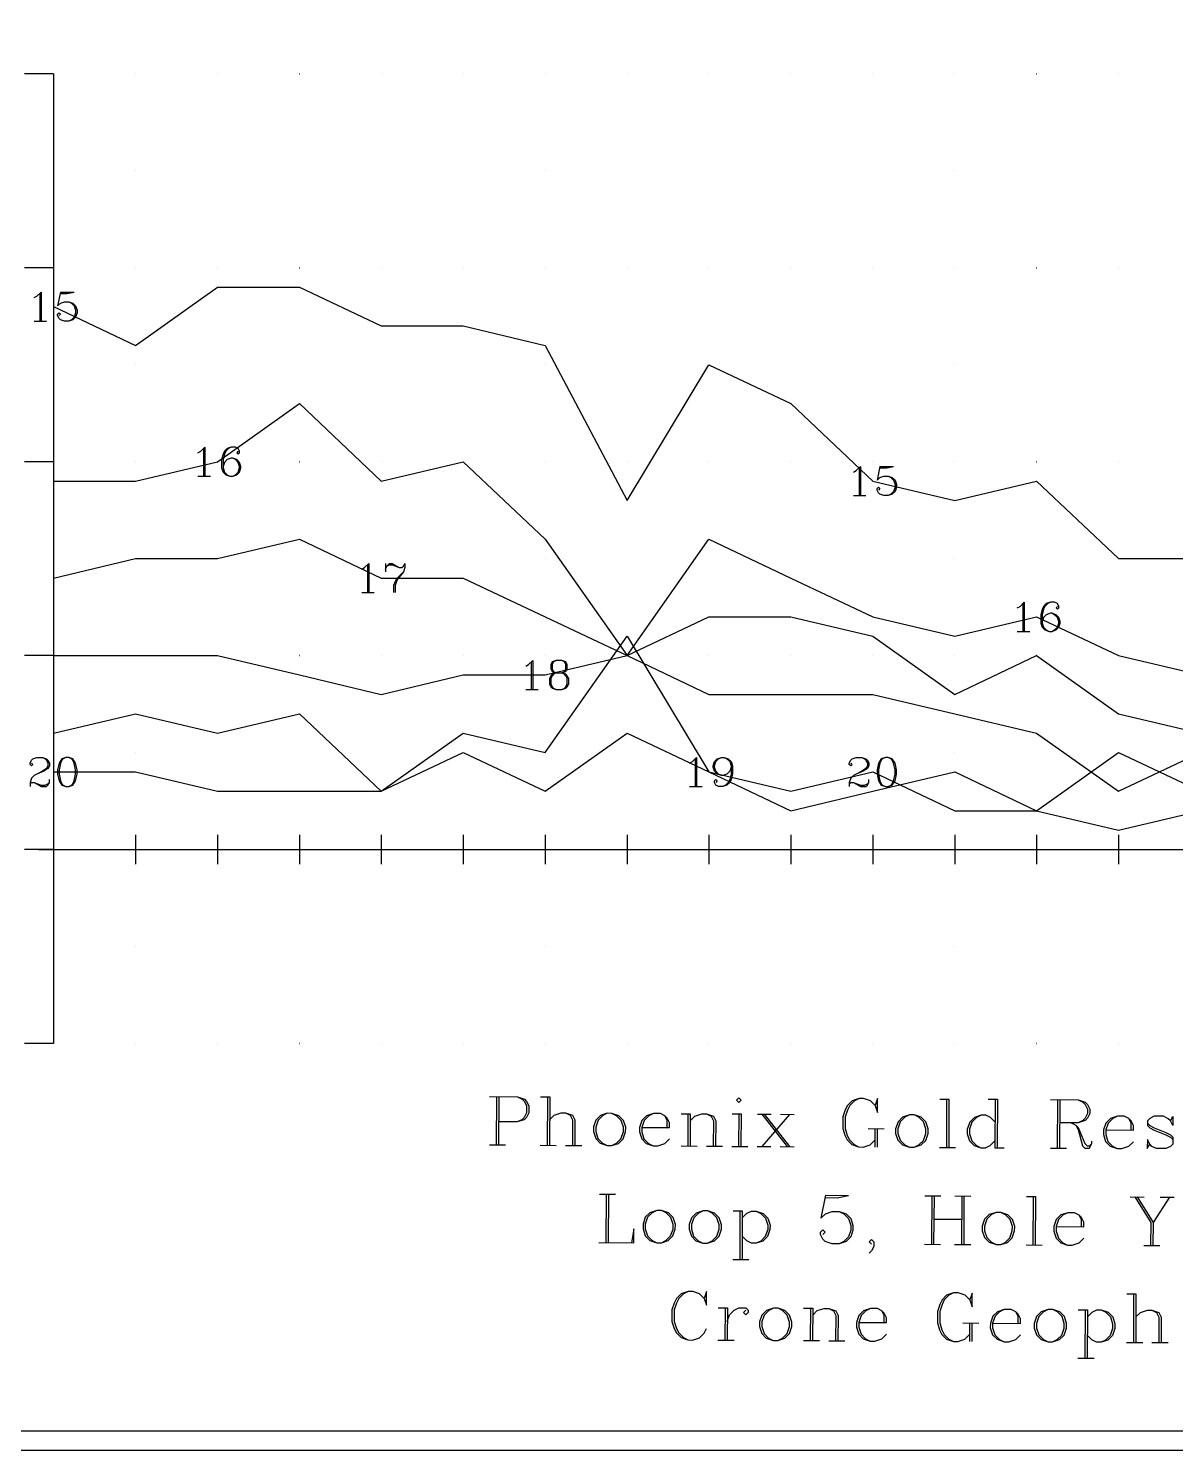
# Model space of a CAD drawing. Extents: x 10 to 200, y 0 to 250.
# Drawn here: x 39.7 to 98.9, y 0 to 73.3 of the extents above; entities that cross this region are included whole.
import ezdxf

# ---------------------------------------------------------------- set-up
doc = ezdxf.new("R2010")
doc.units = 0
doc.linetypes.add('1', pattern=[0])
for name, color, linetype in [('1', 7, '1'), ('2', 7, '1'), ('3', 7, '1')]:
    doc.layers.add(name, color=color, linetype=linetype)

msp = doc.modelspace()

# ---------------------------------------------------------------- linework, layer by layer
at = {"layer": '1'}
for p, q in [((41, 71), (39.5, 71)), ((41, 71), (41, 21)), ((41, 61), (39.5, 61)), ((40.29, 59.68), (40.29, 58.25)), ((41.36, 59.75), (41.21, 59.04)), ((41.36, 59.75), (42.07, 59.75)), ((40, 58.25), (40.64, 58.25)), ((48.74, 51.68), (48.74, 50.25)), ((41, 51), (39.5, 51)), ((82.54, 50.68), (82.54, 49.25)), ((83.61, 50.75), (83.47, 50.04)), ((83.61, 50.75), (84.32, 50.75)), ((48.45, 50.25), (49.09, 50.25)), ((82.25, 49.25), (82.9, 49.25)), ((57.19, 45.68), (57.19, 44.25)), ((58.12, 45.75), (58.12, 45.32)), ((56.9, 44.25), (57.54, 44.25)), ((90.99, 43.68), (90.99, 42.25)), ((90.7, 42.25), (91.35, 42.25)), ((41, 41), (39.5, 41)), ((65.64, 40.68), (65.64, 39.25)), ((65.35, 39.25), (65.99, 39.25)), ((74.09, 35.68), (74.09, 34.25)), ((73.8, 34.25), (74.45, 34.25)), ((41, 31.76), (41, 30.24)), ((45.23, 31.76), (45.23, 30.24)), ((49.45, 31.76), (49.45, 30.24)), ((53.68, 31.76), (53.68, 30.24)), ((57.9, 31.76), (57.9, 30.24)), ((62.13, 31.76), (62.13, 30.24)), ((66.35, 31.76), (66.35, 30.24)), ((70.58, 31.76), (70.58, 30.24)), ((74.8, 31.76), (74.8, 30.24)), ((79.03, 31.76), (79.03, 30.24)), ((83.25, 31.76), (83.25, 30.24)), ((87.48, 31.76), (87.48, 30.24)), ((91.7, 31.76), (91.7, 30.24)), ((95.93, 31.76), (95.93, 30.24)), ((41, 31), (39.5, 31)), ((40.24, 31), (41.76, 31)), ((44.46, 31), (45.99, 31)), ((48.69, 31), (50.21, 31)), ((52.91, 31), (54.44, 31)), ((57.14, 31), (58.66, 31)), ((61.36, 31), (62.89, 31)), ((65.59, 31), (67.11, 31)), ((69.82, 31), (71.34, 31)), ((74.04, 31), (75.56, 31)), ((78.27, 31), (79.79, 31)), ((82.49, 31), (84.02, 31)), ((86.72, 31), (88.24, 31)), ((90.94, 31), (92.47, 31)), ((95.17, 31), (96.69, 31)), ((41, 21), (39.5, 21))]:
    msp.add_line(p, q, dxfattribs=at)
for points in [[(40, 59.46), (40.14, 59.54), (40.36, 59.75), (40.36, 58.25)], [(41, 59), (45.23, 57), (49.45, 60), (53.68, 60), (57.9, 58), (62.13, 58), (66.35, 57), (70.58, 49), (74.8, 56), (79.03, 54), (83.25, 50), (87.48, 49), (91.7, 50), (95.93, 46), (100.15, 46)], [(41.36, 59.68), (41.71, 59.68), (42.07, 59.75)], [(41.21, 59.04), (41.36, 59.18), (41.57, 59.25), (41.79, 59.25), (42, 59.18), (42.14, 59.04), (42.21, 58.82), (42.21, 58.68), (42.14, 58.46), (42, 58.32), (41.79, 58.25), (41.57, 58.25), (41.36, 58.32), (41.29, 58.39), (41.21, 58.54), (41.21, 58.61), (41.29, 58.68), (41.36, 58.61), (41.29, 58.54)], [(41.79, 59.25), (41.93, 59.18), (42.07, 59.04), (42.14, 58.82), (42.14, 58.68), (42.07, 58.46), (41.93, 58.32), (41.79, 58.25)], [(41, 50), (45.23, 50), (49.45, 51), (53.68, 54), (57.9, 50), (62.13, 51), (66.35, 47), (70.58, 41), (74.8, 47), (79.03, 45), (83.25, 43), (87.48, 42), (91.7, 43), (95.93, 41), (100.15, 40)], [(48.45, 51.46), (48.59, 51.54), (48.81, 51.75), (48.81, 50.25)], [(50.52, 51.54), (50.45, 51.46), (50.52, 51.39), (50.59, 51.46), (50.59, 51.54), (50.52, 51.68), (50.38, 51.75), (50.16, 51.75), (49.95, 51.68), (49.81, 51.54), (49.74, 51.39), (49.66, 51.11), (49.66, 50.68), (49.74, 50.46), (49.88, 50.32), (50.09, 50.25), (50.24, 50.25), (50.45, 50.32), (50.59, 50.46), (50.66, 50.68), (50.66, 50.75), (50.59, 50.96), (50.45, 51.11), (50.24, 51.18), (50.16, 51.18), (49.95, 51.11), (49.81, 50.96), (49.74, 50.75)], [(50.16, 51.75), (50.02, 51.68), (49.88, 51.54), (49.81, 51.39), (49.74, 51.11), (49.74, 50.68), (49.81, 50.46), (49.95, 50.32), (50.09, 50.25)], [(50.24, 50.25), (50.38, 50.32), (50.52, 50.46), (50.59, 50.68), (50.59, 50.75), (50.52, 50.96), (50.38, 51.11), (50.24, 51.18)], [(82.25, 50.46), (82.4, 50.54), (82.61, 50.75), (82.61, 49.25)], [(83.61, 50.68), (83.97, 50.68), (84.32, 50.75)], [(83.47, 50.04), (83.61, 50.18), (83.82, 50.25), (84.04, 50.25), (84.25, 50.18), (84.4, 50.04), (84.47, 49.82), (84.47, 49.68), (84.4, 49.46), (84.25, 49.32), (84.04, 49.25), (83.82, 49.25), (83.61, 49.32), (83.54, 49.39), (83.47, 49.54), (83.47, 49.61), (83.54, 49.68), (83.61, 49.61), (83.54, 49.54)], [(84.04, 50.25), (84.18, 50.18), (84.32, 50.04), (84.4, 49.82), (84.4, 49.68), (84.32, 49.46), (84.18, 49.32), (84.04, 49.25)], [(41, 45), (45.23, 46), (49.45, 46), (53.68, 47), (57.9, 45), (62.13, 45), (66.35, 43), (70.58, 41), (74.8, 43), (79.03, 43), (83.25, 42), (87.48, 39), (91.7, 41), (95.93, 38), (100.15, 37)], [(56.9, 45.46), (57.04, 45.54), (57.26, 45.75), (57.26, 44.25)], [(58.12, 45.46), (58.19, 45.61), (58.33, 45.75), (58.47, 45.75), (58.83, 45.54), (58.97, 45.54), (59.04, 45.61), (59.12, 45.75)], [(58.19, 45.61), (58.33, 45.68), (58.47, 45.68), (58.83, 45.54)], [(59.12, 45.75), (59.12, 45.54), (59.04, 45.32), (58.76, 44.96), (58.69, 44.82), (58.62, 44.61), (58.62, 44.25)], [(59.04, 45.32), (58.69, 44.96), (58.62, 44.82), (58.54, 44.61), (58.54, 44.25)], [(90.7, 43.46), (90.85, 43.54), (91.06, 43.75), (91.06, 42.25)], [(92.78, 43.54), (92.7, 43.46), (92.78, 43.39), (92.85, 43.46), (92.85, 43.54), (92.78, 43.68), (92.63, 43.75), (92.42, 43.75), (92.2, 43.68), (92.06, 43.54), (91.99, 43.39), (91.92, 43.11), (91.92, 42.68), (91.99, 42.46), (92.13, 42.32), (92.35, 42.25), (92.49, 42.25), (92.7, 42.32), (92.85, 42.46), (92.92, 42.68), (92.92, 42.75), (92.85, 42.96), (92.7, 43.11), (92.49, 43.18), (92.42, 43.18), (92.2, 43.11), (92.06, 42.96), (91.99, 42.75)], [(92.42, 43.75), (92.28, 43.68), (92.13, 43.54), (92.06, 43.39), (91.99, 43.11), (91.99, 42.68), (92.06, 42.46), (92.2, 42.32), (92.35, 42.25)], [(92.49, 42.25), (92.63, 42.32), (92.78, 42.46), (92.85, 42.68), (92.85, 42.75), (92.78, 42.96), (92.63, 43.11), (92.49, 43.18)], [(41, 37), (45.23, 38), (49.45, 37), (53.68, 38), (57.9, 34), (62.13, 37), (66.35, 36), (70.58, 42), (74.8, 35), (79.03, 33), (83.25, 34), (87.48, 35), (91.7, 33), (95.93, 36), (100.15, 34)], [(41, 41), (45.23, 41), (49.45, 41), (53.68, 40), (57.9, 39), (62.13, 40), (66.35, 40), (70.58, 41), (74.8, 39), (79.03, 39), (83.25, 39), (87.48, 38), (91.7, 37), (95.93, 34), (100.15, 36)], [(65.35, 40.46), (65.49, 40.54), (65.71, 40.75), (65.71, 39.25)], [(66.92, 40.75), (66.71, 40.68), (66.64, 40.54), (66.64, 40.32), (66.71, 40.18), (66.92, 40.11), (67.21, 40.11), (67.42, 40.18), (67.49, 40.32), (67.49, 40.54), (67.42, 40.68), (67.21, 40.75), (66.92, 40.75)], [(66.92, 40.75), (66.78, 40.68), (66.71, 40.54), (66.71, 40.32), (66.78, 40.18), (66.92, 40.11)], [(67.21, 40.11), (67.35, 40.18), (67.42, 40.32), (67.42, 40.54), (67.35, 40.68), (67.21, 40.75)], [(66.92, 40.11), (66.71, 40.04), (66.64, 39.96), (66.57, 39.82), (66.57, 39.54), (66.64, 39.39), (66.71, 39.32), (66.92, 39.25), (67.21, 39.25), (67.42, 39.32), (67.49, 39.39), (67.57, 39.54), (67.57, 39.82), (67.49, 39.96), (67.42, 40.04), (67.21, 40.11)], [(66.92, 40.11), (66.78, 40.04), (66.71, 39.96), (66.64, 39.82), (66.64, 39.54), (66.71, 39.39), (66.78, 39.32), (66.92, 39.25)], [(67.21, 39.25), (67.35, 39.32), (67.42, 39.39), (67.49, 39.54), (67.49, 39.82), (67.42, 39.96), (67.35, 40.04), (67.21, 40.11)], [(41, 35), (45.23, 35), (49.45, 34), (53.68, 34), (57.9, 34), (62.13, 36), (66.35, 34), (70.58, 37), (74.8, 35), (79.03, 34), (83.25, 35), (87.48, 33), (91.7, 33), (95.93, 32), (100.15, 33)], [(39.86, 35.46), (39.93, 35.39), (39.86, 35.32), (39.79, 35.39), (39.79, 35.46), (39.86, 35.61), (39.93, 35.68), (40.14, 35.75), (40.43, 35.75), (40.64, 35.68), (40.71, 35.61), (40.79, 35.46), (40.79, 35.32), (40.71, 35.18), (40.5, 35.04), (40.14, 34.89), (40, 34.82), (39.86, 34.68), (39.79, 34.46), (39.79, 34.25)], [(40.43, 35.75), (40.57, 35.68), (40.64, 35.61), (40.71, 35.46), (40.71, 35.32), (40.64, 35.18), (40.43, 35.04), (40.14, 34.89)], [(41.64, 35.75), (41.43, 35.68), (41.29, 35.46), (41.21, 35.11), (41.21, 34.89), (41.29, 34.54), (41.43, 34.32), (41.64, 34.25), (41.79, 34.25), (42, 34.32), (42.14, 34.54), (42.21, 34.89), (42.21, 35.11), (42.14, 35.46), (42, 35.68), (41.79, 35.75), (41.64, 35.75)], [(41.64, 35.75), (41.5, 35.68), (41.43, 35.61), (41.36, 35.46), (41.29, 35.11), (41.29, 34.89), (41.36, 34.54), (41.43, 34.39), (41.5, 34.32), (41.64, 34.25)], [(41.79, 34.25), (41.93, 34.32), (42, 34.39), (42.07, 34.54), (42.14, 34.89), (42.14, 35.11), (42.07, 35.46), (42, 35.61), (41.93, 35.68), (41.79, 35.75)], [(73.8, 35.46), (73.95, 35.54), (74.16, 35.75), (74.16, 34.25)], [(75.95, 35.25), (75.87, 35.04), (75.73, 34.89), (75.52, 34.82), (75.45, 34.82), (75.23, 34.89), (75.09, 35.04), (75.02, 35.25), (75.02, 35.32), (75.09, 35.54), (75.23, 35.68), (75.45, 35.75), (75.59, 35.75), (75.8, 35.68), (75.95, 35.54), (76.02, 35.32), (76.02, 34.89), (75.95, 34.61), (75.87, 34.46), (75.73, 34.32), (75.52, 34.25), (75.3, 34.25), (75.16, 34.32), (75.09, 34.46), (75.09, 34.54), (75.16, 34.61), (75.23, 34.54), (75.16, 34.46)], [(75.45, 34.82), (75.3, 34.89), (75.16, 35.04), (75.09, 35.25), (75.09, 35.32), (75.16, 35.54), (75.3, 35.68), (75.45, 35.75)], [(75.59, 35.75), (75.73, 35.68), (75.87, 35.54), (75.95, 35.32), (75.95, 34.89), (75.87, 34.61), (75.8, 34.46), (75.66, 34.32), (75.52, 34.25)], [(82.11, 35.46), (82.18, 35.39), (82.11, 35.32), (82.04, 35.39), (82.04, 35.46), (82.11, 35.61), (82.18, 35.68), (82.4, 35.75), (82.68, 35.75), (82.9, 35.68), (82.97, 35.61), (83.04, 35.46), (83.04, 35.32), (82.97, 35.18), (82.75, 35.04), (82.4, 34.89), (82.25, 34.82), (82.11, 34.68), (82.04, 34.46), (82.04, 34.25)], [(82.68, 35.75), (82.82, 35.68), (82.9, 35.61), (82.97, 35.46), (82.97, 35.32), (82.9, 35.18), (82.68, 35.04), (82.4, 34.89)], [(83.9, 35.75), (83.68, 35.68), (83.54, 35.46), (83.47, 35.11), (83.47, 34.89), (83.54, 34.54), (83.68, 34.32), (83.9, 34.25), (84.04, 34.25), (84.25, 34.32), (84.4, 34.54), (84.47, 34.89), (84.47, 35.11), (84.4, 35.46), (84.25, 35.68), (84.04, 35.75), (83.9, 35.75)], [(83.9, 35.75), (83.75, 35.68), (83.68, 35.61), (83.61, 35.46), (83.54, 35.11), (83.54, 34.89), (83.61, 34.54), (83.68, 34.39), (83.75, 34.32), (83.9, 34.25)], [(84.04, 34.25), (84.18, 34.32), (84.25, 34.39), (84.32, 34.54), (84.4, 34.89), (84.4, 35.11), (84.32, 35.46), (84.25, 35.61), (84.18, 35.68), (84.04, 35.75)], [(40, 34.46), (40.36, 34.25), (40.64, 34.25), (40.71, 34.32), (40.79, 34.46), (40.79, 34.61)], [(82.25, 34.46), (82.61, 34.25), (82.9, 34.25), (82.97, 34.32), (83.04, 34.46), (83.04, 34.61)], [(39.79, 34.39), (39.86, 34.46), (40, 34.46), (40.36, 34.32), (40.57, 34.32), (40.71, 34.39), (40.79, 34.46)], [(82.04, 34.39), (82.11, 34.46), (82.25, 34.46), (82.61, 34.32), (82.82, 34.32), (82.97, 34.39), (83.04, 34.46)], [(41, 31), (45.23, 31), (49.45, 31), (53.68, 31), (57.9, 31), (62.13, 31), (66.35, 31), (70.58, 31), (74.8, 31), (79.03, 31), (83.25, 31), (87.48, 31), (91.7, 31), (95.93, 31), (100.15, 31)]]:
    msp.add_lwpolyline(points, dxfattribs=at)
at = {"layer": '2'}
for p, q in [((63.85, 18.26), (63.83, 15.76)), ((63.97, 18.26), (63.95, 15.76)), ((66.11, 18.25), (66.59, 18.25)), ((66.47, 18.25), (66.45, 15.75)), ((66.59, 18.25), (66.57, 15.75)), ((86.7, 18.13), (87.18, 18.13)), ((87.06, 18.13), (87.05, 15.63)), ((87.18, 18.13), (87.17, 15.63)), ((89.2, 18.12), (89.68, 18.12)), ((89.56, 18.12), (89.55, 15.62)), ((89.68, 18.12), (89.67, 15.62)), ((92.78, 18.1), (92.76, 15.6)), ((92.9, 18.1), (92.88, 15.6)), ((73.37, 17.37), (73.84, 17.37)), ((73.72, 17.37), (73.71, 15.71)), ((73.84, 17.37), (73.83, 15.7)), ((75.99, 17.36), (76.46, 17.36)), ((76.34, 17.36), (76.33, 15.69)), ((76.46, 17.36), (76.45, 15.69)), ((77.3, 17.35), (78.01, 17.35)), ((78.96, 17.34), (77.52, 15.68)), ((77.53, 17.35), (78.83, 15.68)), ((77.65, 17.35), (78.95, 15.68)), ((78.49, 17.35), (79.2, 17.34)), ((83.01, 16.61), (83.84, 16.6)), ((83.36, 16.6), (83.36, 15.65)), ((83.48, 16.6), (83.48, 15.65)), ((63.48, 15.76), (64.31, 15.76)), ((66.1, 15.75), (66.93, 15.74)), ((67.41, 15.74), (68.24, 15.74)), ((73.36, 15.71), (74.19, 15.7)), ((74.67, 15.7), (75.5, 15.7)), ((75.98, 15.69), (76.81, 15.69)), ((77.29, 15.69), (78, 15.68)), ((78.48, 15.68), (79.19, 15.67)), ((86.69, 15.63), (87.52, 15.63)), ((89.55, 15.62), (90.02, 15.61)), ((92.41, 15.6), (93.24, 15.6)), ((69.15, 13.23), (69.98, 13.23)), ((69.5, 13.23), (69.49, 10.73)), ((69.62, 13.23), (69.61, 10.73)), ((80.81, 13.17), (80.57, 11.98)), ((80.81, 13.17), (82, 13.16)), ((85.93, 13.14), (86.76, 13.13)), ((86.29, 13.14), (86.27, 10.64)), ((86.41, 13.13), (86.39, 10.63)), ((87.48, 13.13), (88.31, 13.12)), ((87.84, 13.13), (87.82, 10.63)), ((87.95, 13.13), (87.94, 10.63)), ((91.17, 13.11), (91.65, 13.11)), ((91.53, 13.11), (91.51, 10.61)), ((91.65, 13.11), (91.63, 10.61)), ((96.53, 13.08), (97.24, 13.07)), ((98.55, 13.07), (97.71, 11.76)), ((98.07, 13.07), (98.79, 13.07)), ((76.05, 12.36), (76.52, 12.36)), ((76.4, 12.36), (76.39, 9.86)), ((76.52, 12.36), (76.51, 9.86)), ((86.4, 11.94), (87.83, 11.94)), ((85.92, 10.64), (86.75, 10.63)), ((87.46, 10.63), (88.3, 10.62)), ((91.16, 10.61), (91.99, 10.6)), ((97.23, 10.57), (98.06, 10.57)), ((76.03, 9.86), (76.86, 9.85)), ((96.35, 8.08), (96.82, 8.08)), ((96.7, 8.08), (96.69, 5.58)), ((96.82, 8.08), (96.81, 5.58)), ((75.27, 7.36), (75.75, 7.36)), ((75.63, 7.36), (75.62, 5.69)), ((75.75, 7.36), (75.74, 5.69)), ((79.68, 7.34), (80.15, 7.34)), ((80.03, 7.34), (80.02, 5.67)), ((80.15, 7.34), (80.14, 5.67)), ((93.84, 7.26), (94.32, 7.26)), ((94.2, 7.26), (94.19, 4.76)), ((94.32, 7.26), (94.31, 4.76)), ((87.89, 6.58), (88.72, 6.57)), ((88.24, 6.58), (88.24, 5.62)), ((88.36, 6.58), (88.36, 5.62)), ((75.26, 5.7), (76.1, 5.69)), ((79.67, 5.67), (80.5, 5.67)), ((80.98, 5.66), (81.81, 5.66)), ((96.33, 5.58), (97.17, 5.57)), ((97.64, 5.57), (98.48, 5.57)), ((93.83, 4.76), (94.66, 4.76))]:
    msp.add_line(p, q, dxfattribs=at)
for points in [[(11, 1), (11, 249), (199, 249), (199, 1), (11, 1)], [(41, 71), (41, 71), (41, 71), (41, 71), (41, 71)], [(45.23, 71), (45.22, 71), (45.22, 71), (45.23, 71), (45.23, 71)], [(45.23, 71), (45.22, 71), (45.22, 71), (45.23, 71), (45.23, 71)], [(49.45, 71), (49.45, 71), (49.45, 71), (49.45, 71), (49.45, 71)], [(53.68, 71), (53.67, 71), (53.67, 71), (53.68, 71), (53.68, 71)], [(57.9, 71), (57.9, 71), (57.9, 71), (57.9, 71), (57.9, 71)], [(62.13, 71), (62.13, 71), (62.13, 71), (62.13, 71), (62.13, 71)], [(66.35, 71), (66.35, 71), (66.35, 71), (66.35, 71), (66.35, 71)], [(66.35, 71), (66.35, 71), (66.35, 71), (66.35, 71), (66.35, 71)], [(70.58, 71), (70.58, 71), (70.58, 71), (70.58, 71), (70.58, 71)], [(74.8, 71), (74.8, 71), (74.8, 71), (74.8, 71), (74.8, 71)], [(79.03, 71), (79.03, 71), (79.03, 71), (79.03, 71), (79.03, 71)], [(83.26, 71), (83.25, 71), (83.25, 71), (83.26, 71), (83.26, 71)], [(87.48, 71), (87.48, 71), (87.48, 71), (87.48, 71), (87.48, 71)], [(87.48, 71), (87.48, 71), (87.48, 71), (87.48, 71), (87.48, 71)], [(91.71, 71), (91.7, 71), (91.7, 71), (91.71, 71), (91.71, 71)], [(95.93, 71), (95.93, 71), (95.93, 71), (95.93, 71), (95.93, 71)], [(45.23, 66), (45.22, 66), (45.22, 66), (45.23, 66), (45.23, 66)], [(66.35, 66), (66.35, 66), (66.35, 66), (66.35, 66), (66.35, 66)], [(87.48, 66), (87.48, 66), (87.48, 66), (87.48, 66), (87.48, 66)], [(41, 61), (41, 61), (41, 61), (41, 61), (41, 61)], [(45.23, 61), (45.22, 61), (45.22, 61), (45.23, 61), (45.23, 61)], [(45.23, 61), (45.22, 61), (45.22, 61), (45.23, 61), (45.23, 61)], [(49.45, 61), (49.45, 61), (49.45, 61), (49.45, 61), (49.45, 61)], [(53.68, 61), (53.67, 61), (53.67, 61), (53.68, 61), (53.68, 61)], [(57.9, 61), (57.9, 61), (57.9, 61), (57.9, 61), (57.9, 61)], [(62.13, 61), (62.13, 61), (62.13, 61), (62.13, 61), (62.13, 61)], [(66.35, 61), (66.35, 61), (66.35, 61), (66.35, 61), (66.35, 61)], [(66.35, 61), (66.35, 61), (66.35, 61), (66.35, 61), (66.35, 61)], [(70.58, 61), (70.58, 61), (70.58, 61), (70.58, 61), (70.58, 61)], [(74.8, 61), (74.8, 61), (74.8, 61), (74.8, 61), (74.8, 61)], [(79.03, 61), (79.03, 61), (79.03, 61), (79.03, 61), (79.03, 61)], [(83.26, 61), (83.25, 61), (83.25, 61), (83.26, 61), (83.26, 61)], [(87.48, 61), (87.48, 61), (87.48, 61), (87.48, 61), (87.48, 61)], [(87.48, 61), (87.48, 61), (87.48, 61), (87.48, 61), (87.48, 61)], [(91.71, 61), (91.7, 61), (91.7, 61), (91.71, 61), (91.71, 61)], [(95.93, 61), (95.93, 61), (95.93, 61), (95.93, 61), (95.93, 61)], [(45.23, 56), (45.22, 56), (45.22, 56), (45.23, 56), (45.23, 56)], [(66.35, 56), (66.35, 56), (66.35, 56), (66.35, 56), (66.35, 56)], [(87.48, 56), (87.48, 56), (87.48, 56), (87.48, 56), (87.48, 56)], [(41, 51), (41, 51), (41, 51), (41, 51), (41, 51)], [(45.23, 51), (45.22, 51), (45.22, 51), (45.23, 51), (45.23, 51)], [(45.23, 51), (45.22, 51), (45.22, 51), (45.23, 51), (45.23, 51)], [(49.45, 51), (49.45, 51), (49.45, 51), (49.45, 51), (49.45, 51)], [(53.68, 51), (53.67, 51), (53.67, 51), (53.68, 51), (53.68, 51)], [(57.9, 51), (57.9, 51), (57.9, 51), (57.9, 51), (57.9, 51)], [(62.13, 51), (62.13, 51), (62.13, 51), (62.13, 51), (62.13, 51)], [(66.35, 51), (66.35, 51), (66.35, 51), (66.35, 51), (66.35, 51)], [(66.35, 51), (66.35, 51), (66.35, 51), (66.35, 51), (66.35, 51)], [(70.58, 51), (70.58, 51), (70.58, 51), (70.58, 51), (70.58, 51)], [(74.8, 51), (74.8, 51), (74.8, 51), (74.8, 51), (74.8, 51)], [(79.03, 51), (79.03, 51), (79.03, 51), (79.03, 51), (79.03, 51)], [(83.26, 51), (83.25, 51), (83.25, 51), (83.26, 51), (83.26, 51)], [(87.48, 51), (87.48, 51), (87.48, 51), (87.48, 51), (87.48, 51)], [(87.48, 51), (87.48, 51), (87.48, 51), (87.48, 51), (87.48, 51)], [(91.71, 51), (91.7, 51), (91.7, 51), (91.71, 51), (91.71, 51)], [(95.93, 51), (95.93, 51), (95.93, 51), (95.93, 51), (95.93, 51)], [(45.23, 46), (45.22, 46), (45.22, 46), (45.23, 46), (45.23, 46)], [(66.35, 46), (66.35, 46), (66.35, 46), (66.35, 46), (66.35, 46)], [(87.48, 46), (87.48, 46), (87.48, 46), (87.48, 46), (87.48, 46)], [(41, 41), (41, 41), (41, 41), (41, 41), (41, 41)], [(45.23, 41), (45.22, 41), (45.22, 41), (45.23, 41), (45.23, 41)], [(45.23, 41), (45.22, 41), (45.22, 41), (45.23, 41), (45.23, 41)], [(49.45, 41), (49.45, 41), (49.45, 41), (49.45, 41), (49.45, 41)], [(53.68, 41), (53.67, 41), (53.67, 41), (53.68, 41), (53.68, 41)], [(57.9, 41), (57.9, 41), (57.9, 41), (57.9, 41), (57.9, 41)], [(62.13, 41), (62.13, 41), (62.13, 41), (62.13, 41), (62.13, 41)], [(66.35, 41), (66.35, 41), (66.35, 41), (66.35, 41), (66.35, 41)], [(66.35, 41), (66.35, 41), (66.35, 41), (66.35, 41), (66.35, 41)], [(70.58, 41), (70.58, 41), (70.58, 41), (70.58, 41), (70.58, 41)], [(74.8, 41), (74.8, 41), (74.8, 41), (74.8, 41), (74.8, 41)], [(79.03, 41), (79.03, 41), (79.03, 41), (79.03, 41), (79.03, 41)], [(83.26, 41), (83.25, 41), (83.25, 41), (83.26, 41), (83.26, 41)], [(87.48, 41), (87.48, 41), (87.48, 41), (87.48, 41), (87.48, 41)], [(87.48, 41), (87.48, 41), (87.48, 41), (87.48, 41), (87.48, 41)], [(91.71, 41), (91.7, 41), (91.7, 41), (91.71, 41), (91.71, 41)], [(95.93, 41), (95.93, 41), (95.93, 41), (95.93, 41), (95.93, 41)], [(45.23, 36), (45.22, 36), (45.22, 36), (45.23, 36), (45.23, 36)], [(66.35, 36), (66.35, 36), (66.35, 36), (66.35, 36), (66.35, 36)], [(87.48, 36), (87.48, 36), (87.48, 36), (87.48, 36), (87.48, 36)], [(41, 31), (41, 31), (41, 31), (41, 31), (41, 31)], [(45.23, 31), (45.22, 31), (45.22, 31), (45.23, 31), (45.23, 31)], [(45.23, 31), (45.22, 31), (45.22, 31), (45.23, 31), (45.23, 31)], [(49.45, 31), (49.45, 31), (49.45, 31), (49.45, 31), (49.45, 31)], [(53.68, 31), (53.67, 31), (53.67, 31), (53.68, 31), (53.68, 31)], [(57.9, 31), (57.9, 31), (57.9, 31), (57.9, 31), (57.9, 31)], [(62.13, 31), (62.13, 31), (62.13, 31), (62.13, 31), (62.13, 31)], [(66.35, 31), (66.35, 31), (66.35, 31), (66.35, 31), (66.35, 31)], [(66.35, 31), (66.35, 31), (66.35, 31), (66.35, 31), (66.35, 31)], [(70.58, 31), (70.58, 31), (70.58, 31), (70.58, 31), (70.58, 31)], [(74.8, 31), (74.8, 31), (74.8, 31), (74.8, 31), (74.8, 31)], [(79.03, 31), (79.03, 31), (79.03, 31), (79.03, 31), (79.03, 31)], [(83.26, 31), (83.25, 31), (83.25, 31), (83.26, 31), (83.26, 31)], [(87.48, 31), (87.48, 31), (87.48, 31), (87.48, 31), (87.48, 31)], [(87.48, 31), (87.48, 31), (87.48, 31), (87.48, 31), (87.48, 31)], [(91.71, 31), (91.7, 31), (91.7, 31), (91.71, 31), (91.71, 31)], [(95.93, 31), (95.93, 31), (95.93, 31), (95.93, 31), (95.93, 31)], [(45.23, 26), (45.22, 26), (45.22, 26), (45.23, 26), (45.23, 26)], [(66.35, 26), (66.35, 26), (66.35, 26), (66.35, 26), (66.35, 26)], [(87.48, 26), (87.48, 26), (87.48, 26), (87.48, 26), (87.48, 26)], [(41, 21), (41, 21), (41, 21), (41, 21), (41, 21)], [(45.23, 21), (45.22, 21), (45.22, 21), (45.23, 21), (45.23, 21)], [(45.23, 21), (45.22, 21), (45.22, 21), (45.23, 21), (45.23, 21)], [(49.45, 21), (49.45, 21), (49.45, 21), (49.45, 21), (49.45, 21)], [(53.68, 21), (53.67, 21), (53.67, 21), (53.68, 21), (53.68, 21)], [(57.9, 21), (57.9, 21), (57.9, 21), (57.9, 21), (57.9, 21)], [(62.13, 21), (62.13, 21), (62.13, 21), (62.13, 21), (62.13, 21)], [(66.35, 21), (66.35, 21), (66.35, 21), (66.35, 21), (66.35, 21)], [(66.35, 21), (66.35, 21), (66.35, 21), (66.35, 21), (66.35, 21)], [(70.58, 21), (70.58, 21), (70.58, 21), (70.58, 21), (70.58, 21)], [(74.8, 21), (74.8, 21), (74.8, 21), (74.8, 21), (74.8, 21)], [(79.03, 21), (79.03, 21), (79.03, 21), (79.03, 21), (79.03, 21)], [(83.26, 21), (83.25, 21), (83.25, 21), (83.26, 21), (83.26, 21)], [(87.48, 21), (87.48, 21), (87.48, 21), (87.48, 21), (87.48, 21)], [(87.48, 21), (87.48, 21), (87.48, 21), (87.48, 21), (87.48, 21)], [(91.71, 21), (91.7, 21), (91.7, 21), (91.71, 21), (91.71, 21)], [(95.93, 21), (95.93, 21), (95.93, 21), (95.93, 21), (95.93, 21)], [(63.49, 18.26), (64.92, 18.25), (65.28, 18.13), (65.39, 18.01), (65.51, 17.78), (65.51, 17.42), (65.39, 17.18), (65.27, 17.06), (64.91, 16.95), (63.96, 16.95)], [(64.92, 18.25), (65.16, 18.13), (65.28, 18.01), (65.39, 17.78), (65.39, 17.42), (65.27, 17.18), (65.15, 17.06), (64.91, 16.95)], [(76.35, 18.19), (76.23, 18.07), (76.35, 17.95), (76.47, 18.07), (76.35, 18.19)], [(83.37, 17.79), (83.49, 17.44), (83.49, 18.15), (83.37, 17.79), (83.13, 18.03), (82.78, 18.15), (82.54, 18.16), (82.18, 18.04), (81.94, 17.8), (81.82, 17.57), (81.7, 17.21), (81.7, 16.61), (81.81, 16.26), (81.93, 16.02), (82.17, 15.78), (82.52, 15.66), (82.76, 15.65), (83.12, 15.77), (83.36, 16.01)], [(82.54, 18.16), (82.3, 18.04), (82.06, 17.8), (81.94, 17.56), (81.82, 17.21), (81.82, 16.61), (81.93, 16.25), (82.05, 16.02), (82.29, 15.78), (82.52, 15.66)], [(92.42, 18.1), (93.85, 18.09), (94.2, 17.97), (94.32, 17.85), (94.44, 17.61), (94.44, 17.38), (94.32, 17.14), (94.2, 17.02), (93.84, 16.9), (92.89, 16.91)], [(93.85, 18.09), (94.08, 17.97), (94.2, 17.85), (94.32, 17.61), (94.32, 17.38), (94.2, 17.14), (94.08, 17.02), (93.84, 16.9)], [(66.58, 17.05), (66.82, 17.29), (67.18, 17.41), (67.41, 17.41), (67.77, 17.29), (67.89, 17.05), (67.88, 15.74)], [(67.41, 17.41), (67.65, 17.29), (67.77, 17.05), (67.76, 15.74)], [(69.56, 17.4), (69.2, 17.28), (68.96, 17.04), (68.84, 16.69), (68.84, 16.45), (68.96, 16.09), (69.19, 15.85), (69.55, 15.73), (69.79, 15.73), (70.14, 15.84), (70.38, 16.08), (70.5, 16.44), (70.51, 16.68), (70.39, 17.03), (70.15, 17.27), (69.8, 17.39), (69.56, 17.4)], [(69.56, 17.4), (69.32, 17.28), (69.08, 17.04), (68.96, 16.68), (68.96, 16.45), (69.07, 16.09), (69.31, 15.85), (69.55, 15.73)], [(69.79, 15.73), (70.03, 15.85), (70.26, 16.08), (70.39, 16.44), (70.39, 16.68), (70.27, 17.03), (70.03, 17.27), (69.8, 17.39)], [(71.34, 16.67), (72.77, 16.66), (72.77, 16.9), (72.65, 17.14), (72.53, 17.26), (72.3, 17.38), (71.94, 17.38), (71.58, 17.27), (71.34, 17.03), (71.22, 16.67), (71.22, 16.43), (71.34, 16.08), (71.57, 15.84), (71.93, 15.72), (72.17, 15.71), (72.53, 15.83), (72.76, 16.07)], [(71.94, 17.38), (71.7, 17.26), (71.46, 17.03), (71.34, 16.67), (71.34, 16.43), (71.45, 16.08), (71.69, 15.84), (71.93, 15.72)], [(72.65, 16.66), (72.65, 17.02), (72.53, 17.26)], [(73.84, 17.01), (74.08, 17.25), (74.44, 17.37), (74.68, 17.37), (75.03, 17.25), (75.15, 17.01), (75.14, 15.7)], [(74.68, 17.37), (74.91, 17.25), (75.03, 17.01), (75.02, 15.7)], [(85.15, 17.31), (84.79, 17.19), (84.56, 16.95), (84.43, 16.6), (84.43, 16.36), (84.55, 16), (84.79, 15.76), (85.14, 15.64), (85.38, 15.64), (85.74, 15.76), (85.98, 15.99), (86.1, 16.35), (86.1, 16.59), (85.98, 16.95), (85.75, 17.19), (85.39, 17.31), (85.15, 17.31)], [(85.15, 17.31), (84.91, 17.19), (84.67, 16.95), (84.55, 16.6), (84.55, 16.36), (84.67, 16), (84.91, 15.76), (85.14, 15.64)], [(85.38, 15.64), (85.62, 15.76), (85.86, 15.99), (85.98, 16.35), (85.98, 16.59), (85.86, 16.95), (85.63, 17.19), (85.39, 17.31)], [(89.56, 16.93), (89.32, 17.17), (89.08, 17.29), (88.84, 17.29), (88.49, 17.17), (88.25, 16.93), (88.12, 16.58), (88.12, 16.34), (88.24, 15.98), (88.48, 15.74), (88.83, 15.62), (89.07, 15.62), (89.31, 15.74), (89.55, 15.97)], [(88.84, 17.29), (88.6, 17.17), (88.36, 16.93), (88.24, 16.58), (88.24, 16.34), (88.36, 15.98), (88.6, 15.74), (88.83, 15.62)], [(93.48, 16.9), (93.72, 16.78), (93.84, 16.66), (94.19, 15.83), (94.31, 15.71), (94.43, 15.71), (94.55, 15.83)], [(95.27, 16.54), (96.7, 16.53), (96.7, 16.77), (96.58, 17.01), (96.46, 17.13), (96.22, 17.25), (95.87, 17.25), (95.51, 17.13), (95.27, 16.89), (95.15, 16.54), (95.15, 16.3), (95.26, 15.94), (95.5, 15.7), (95.86, 15.58), (96.1, 15.58), (96.45, 15.7), (96.69, 15.93)], [(95.87, 17.25), (95.63, 17.13), (95.39, 16.89), (95.27, 16.54), (95.27, 16.3), (95.38, 15.94), (95.62, 15.7), (95.86, 15.58)], [(96.58, 16.53), (96.58, 16.89), (96.46, 17.13)], [(97.41, 16.88), (97.53, 16.76), (97.77, 16.64), (98.36, 16.4), (98.6, 16.28), (98.72, 16.16), (98.72, 15.8), (98.6, 15.69), (98.36, 15.57), (97.88, 15.57), (97.64, 15.69), (97.53, 15.81), (97.41, 16.05), (97.4, 15.57), (97.53, 15.81)], [(98.6, 17), (98.72, 17.23), (98.72, 16.76), (98.6, 17), (98.49, 17.11), (98.25, 17.24), (97.77, 17.24), (97.53, 17.12), (97.41, 17), (97.41, 16.76), (97.53, 16.64), (97.77, 16.52), (98.36, 16.28), (98.6, 16.16), (98.72, 16.04)], [(93.72, 16.78), (93.84, 16.55), (94.07, 15.71), (94.19, 15.59), (94.43, 15.59), (94.55, 15.83), (94.55, 15.95)], [(80.81, 13.05), (81.41, 13.04), (82, 13.16)], [(96.76, 13.08), (97.59, 11.76), (97.58, 10.57)], [(96.88, 13.08), (97.71, 11.76), (97.7, 10.57)], [(72.12, 12.38), (71.76, 12.26), (71.52, 12.03), (71.4, 11.67), (71.4, 11.43), (71.51, 11.07), (71.75, 10.84), (72.11, 10.71), (72.35, 10.71), (72.7, 10.83), (72.94, 11.07), (73.06, 11.42), (73.07, 11.66), (72.95, 12.02), (72.71, 12.26), (72.36, 12.38), (72.12, 12.38)], [(72.12, 12.38), (71.88, 12.26), (71.64, 12.03), (71.52, 11.67), (71.52, 11.43), (71.63, 11.07), (71.87, 10.83), (72.11, 10.71)], [(72.35, 10.71), (72.58, 10.83), (72.82, 11.07), (72.95, 11.42), (72.95, 11.66), (72.83, 12.02), (72.59, 12.26), (72.36, 12.38)], [(74.5, 12.37), (74.14, 12.25), (73.9, 12.01), (73.78, 11.66), (73.78, 11.42), (73.9, 11.06), (74.13, 10.82), (74.49, 10.7), (74.73, 10.7), (75.08, 10.82), (75.32, 11.05), (75.45, 11.41), (75.45, 11.65), (75.33, 12.01), (75.09, 12.25), (74.74, 12.37), (74.5, 12.37)], [(74.5, 12.37), (74.26, 12.25), (74.02, 12.01), (73.9, 11.66), (73.9, 11.42), (74.01, 11.06), (74.25, 10.82), (74.49, 10.7)], [(74.73, 10.7), (74.97, 10.82), (75.2, 11.05), (75.33, 11.41), (75.33, 11.65), (75.21, 12.01), (74.97, 12.25), (74.74, 12.37)], [(76.52, 12), (76.76, 12.24), (77, 12.35), (77.24, 12.35), (77.59, 12.23), (77.83, 11.99), (77.95, 11.63), (77.94, 11.4), (77.82, 11.04), (77.58, 10.8), (77.23, 10.69), (76.99, 10.69), (76.75, 10.81), (76.51, 11.05)], [(77.24, 12.35), (77.47, 12.23), (77.71, 11.99), (77.83, 11.63), (77.83, 11.4), (77.7, 11.04), (77.47, 10.8), (77.23, 10.69)], [(80.57, 11.98), (80.81, 12.21), (81.16, 12.33), (81.52, 12.33), (81.88, 12.21), (82.11, 11.97), (82.23, 11.61), (82.23, 11.37), (82.11, 11.02), (81.87, 10.78), (81.51, 10.66), (81.16, 10.66), (80.8, 10.78), (80.68, 10.9), (80.56, 11.14), (80.56, 11.26), (80.68, 11.38), (80.8, 11.26), (80.68, 11.14)], [(81.52, 12.33), (81.76, 12.21), (82, 11.97), (82.11, 11.61), (82.11, 11.37), (81.99, 11.02), (81.75, 10.78), (81.51, 10.66)], [(89.62, 12.28), (89.26, 12.17), (89.02, 11.93), (88.9, 11.57), (88.9, 11.33), (89.01, 10.98), (89.25, 10.74), (89.61, 10.62), (89.85, 10.62), (90.2, 10.73), (90.44, 10.97), (90.56, 11.33), (90.57, 11.56), (90.45, 11.92), (90.21, 12.16), (89.85, 12.28), (89.62, 12.28)], [(89.62, 12.28), (89.38, 12.17), (89.14, 11.93), (89.02, 11.57), (89.02, 11.33), (89.13, 10.98), (89.37, 10.74), (89.61, 10.62)], [(89.85, 10.62), (90.08, 10.73), (90.32, 10.97), (90.44, 11.33), (90.45, 11.56), (90.33, 11.92), (90.09, 12.16), (89.85, 12.28)], [(92.71, 11.55), (94.14, 11.54), (94.14, 11.78), (94.02, 12.02), (93.9, 12.14), (93.66, 12.26), (93.31, 12.26), (92.95, 12.15), (92.71, 11.91), (92.59, 11.55), (92.59, 11.31), (92.7, 10.96), (92.94, 10.72), (93.3, 10.6), (93.54, 10.59), (93.89, 10.71), (94.13, 10.95)], [(93.31, 12.26), (93.07, 12.15), (92.83, 11.91), (92.71, 11.55), (92.71, 11.31), (92.82, 10.96), (93.06, 10.72), (93.3, 10.6)], [(94.02, 11.54), (94.02, 11.9), (93.9, 12.14)], [(69.13, 10.73), (70.92, 10.72), (70.92, 11.44), (70.8, 10.72)], [(83.18, 10.65), (83.06, 10.77), (83.18, 10.89), (83.3, 10.77), (83.3, 10.53), (83.18, 10.3), (83.06, 10.18)], [(74.56, 7.84), (74.68, 7.49), (74.68, 8.2), (74.56, 7.84), (74.32, 8.08), (73.97, 8.2), (73.73, 8.21), (73.37, 8.09), (73.13, 7.85), (73.01, 7.61), (72.89, 7.26), (72.89, 6.66), (73, 6.3), (73.12, 6.07), (73.36, 5.83), (73.71, 5.71), (73.95, 5.7), (74.31, 5.82), (74.55, 6.06), (74.67, 6.3)], [(73.73, 8.21), (73.49, 8.09), (73.25, 7.85), (73.13, 7.61), (73.01, 7.26), (73.01, 6.66), (73.12, 6.3), (73.24, 6.07), (73.48, 5.83), (73.71, 5.71)], [(88.25, 7.77), (88.37, 7.41), (88.37, 8.12), (88.25, 7.77), (88.01, 8.01), (87.66, 8.13), (87.42, 8.13), (87.06, 8.01), (86.82, 7.78), (86.7, 7.54), (86.58, 7.18), (86.58, 6.59), (86.69, 6.23), (86.81, 5.99), (87.05, 5.75), (87.41, 5.63), (87.64, 5.63), (88, 5.74), (88.24, 5.98)], [(87.42, 8.13), (87.18, 8.01), (86.94, 7.77), (86.82, 7.54), (86.7, 7.18), (86.7, 6.59), (86.81, 6.23), (86.93, 5.99), (87.17, 5.75), (87.41, 5.63)], [(75.74, 6.65), (75.86, 7), (76.1, 7.24), (76.34, 7.36), (76.7, 7.36), (76.82, 7.24), (76.82, 7.12), (76.7, 7), (76.58, 7.12), (76.7, 7.24)], [(78.13, 7.35), (77.77, 7.23), (77.53, 6.99), (77.41, 6.64), (77.41, 6.4), (77.53, 6.04), (77.76, 5.8), (78.12, 5.68), (78.36, 5.68), (78.72, 5.8), (78.95, 6.03), (79.08, 6.39), (79.08, 6.63), (78.96, 6.99), (78.72, 7.23), (78.37, 7.35), (78.13, 7.35)], [(78.13, 7.35), (77.89, 7.23), (77.65, 6.99), (77.53, 6.64), (77.53, 6.4), (77.65, 6.04), (77.88, 5.8), (78.12, 5.68)], [(78.36, 5.68), (78.6, 5.8), (78.84, 6.03), (78.96, 6.39), (78.96, 6.63), (78.84, 6.99), (78.6, 7.23), (78.37, 7.35)], [(80.15, 6.98), (80.39, 7.22), (80.75, 7.33), (80.99, 7.33), (81.34, 7.21), (81.46, 6.97), (81.45, 5.66)], [(80.99, 7.33), (81.22, 7.21), (81.34, 6.97), (81.33, 5.66)], [(82.53, 6.61), (83.96, 6.6), (83.96, 6.84), (83.84, 7.08), (83.72, 7.2), (83.49, 7.32), (83.13, 7.32), (82.77, 7.2), (82.53, 6.97), (82.41, 6.61), (82.41, 6.37), (82.53, 6.01), (82.76, 5.77), (83.12, 5.65), (83.36, 5.65), (83.72, 5.77), (83.95, 6.01)], [(83.13, 7.32), (82.89, 7.2), (82.65, 6.97), (82.53, 6.61), (82.53, 6.37), (82.65, 6.01), (82.88, 5.77), (83.12, 5.65)], [(83.84, 6.6), (83.84, 6.96), (83.72, 7.2)], [(89.43, 6.57), (90.86, 6.56), (90.86, 6.8), (90.75, 7.04), (90.63, 7.16), (90.39, 7.28), (90.03, 7.28), (89.68, 7.16), (89.44, 6.93), (89.32, 6.57), (89.31, 6.33), (89.43, 5.97), (89.67, 5.74), (90.02, 5.61), (90.26, 5.61), (90.62, 5.73), (90.86, 5.97)], [(90.03, 7.28), (89.79, 7.16), (89.56, 6.93), (89.43, 6.57), (89.43, 6.33), (89.55, 5.97), (89.79, 5.73), (90.02, 5.61)], [(90.74, 6.56), (90.75, 6.92), (90.63, 7.16)], [(92.3, 7.27), (91.94, 7.15), (91.7, 6.91), (91.58, 6.56), (91.58, 6.32), (91.69, 5.96), (91.93, 5.72), (92.29, 5.6), (92.52, 5.6), (92.88, 5.72), (93.12, 5.95), (93.24, 6.31), (93.24, 6.55), (93.13, 6.91), (92.89, 7.15), (92.53, 7.27), (92.3, 7.27)], [(92.3, 7.27), (92.06, 7.15), (91.82, 6.91), (91.7, 6.56), (91.69, 6.32), (91.81, 5.96), (92.05, 5.72), (92.29, 5.6)], [(92.52, 5.6), (92.76, 5.72), (93, 5.95), (93.12, 6.31), (93.12, 6.55), (93.01, 6.91), (92.77, 7.15), (92.53, 7.27)], [(94.32, 6.9), (94.56, 7.14), (94.8, 7.25), (95.03, 7.25), (95.39, 7.13), (95.63, 6.89), (95.74, 6.53), (95.74, 6.3), (95.62, 5.94), (95.38, 5.7), (95.02, 5.59), (94.79, 5.59), (94.55, 5.71), (94.31, 5.95)], [(95.03, 7.25), (95.27, 7.13), (95.51, 6.89), (95.62, 6.54), (95.62, 6.3), (95.5, 5.94), (95.26, 5.7), (95.02, 5.59)], [(96.82, 6.89), (97.06, 7.12), (97.41, 7.24), (97.65, 7.24), (98.01, 7.12), (98.13, 6.88), (98.12, 5.57)], [(97.65, 7.24), (97.89, 7.12), (98.01, 6.88), (98, 5.57)]]:
    msp.add_lwpolyline(points, dxfattribs=at)
at = {"layer": '3'}
msp.add_lwpolyline([(10, 0), (10, 250), (200, 250), (200, 0), (10, 0)], dxfattribs=at)

doc.saveas('drawing.dxf')
